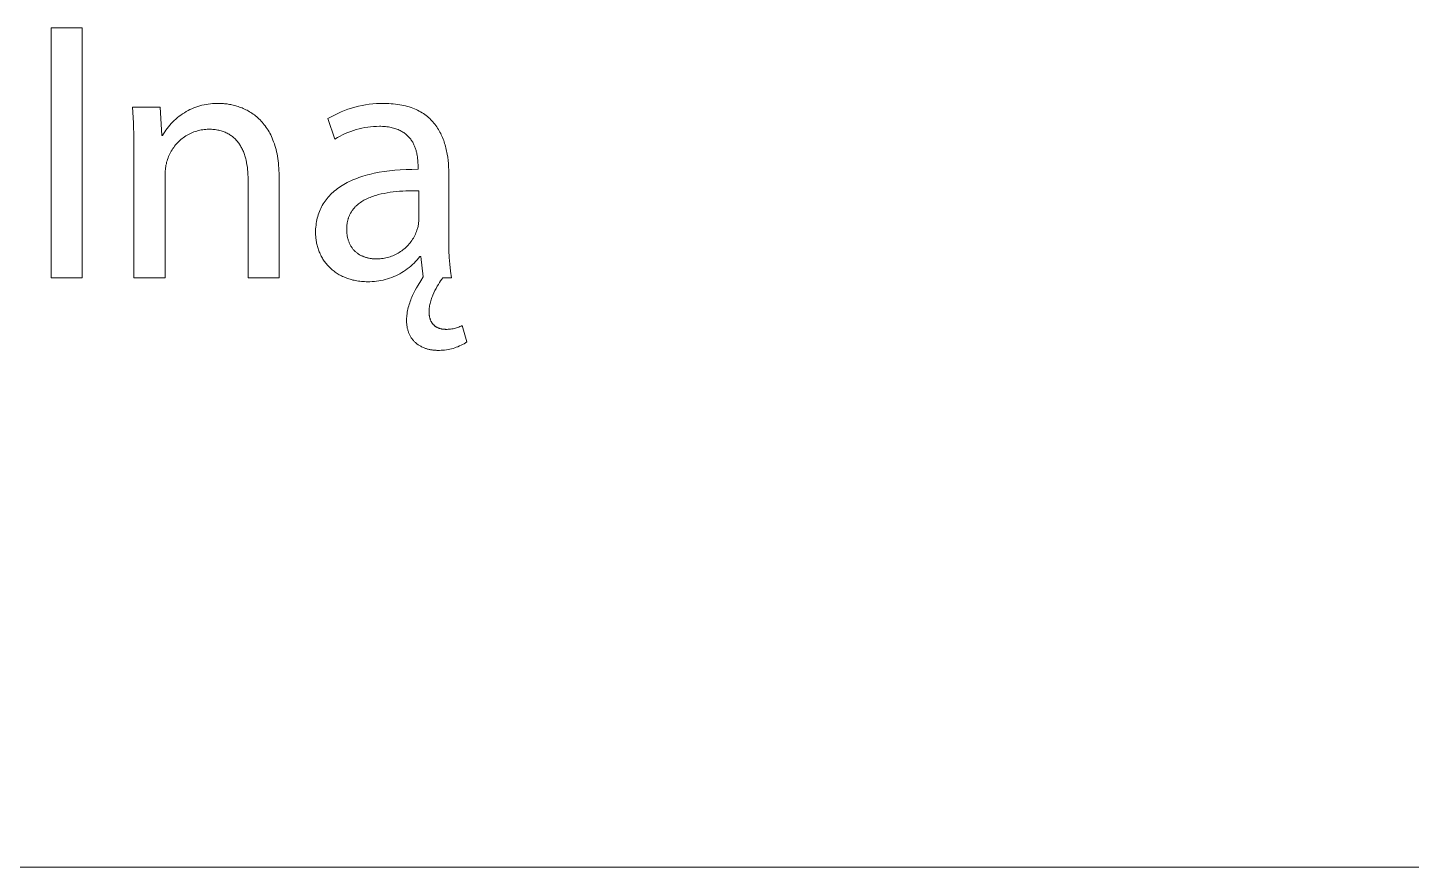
# Model space of a CAD drawing. Header units: millimetres. Extents: x -1480 to 5249, y -840 to 3860.
# Drawn here: x 4688.9 to 4953.6, y -840.3 to -679.8 of the extents above; entities that cross this region are included whole.
import ezdxf

# ---------------------------------------------------------------- set-up
doc = ezdxf.new("R2010")
doc.units = ezdxf.units.MM
doc.header["$MEASUREMENT"] = 0
doc.layers.add('Domyślny', color=7, linetype='Continuous', true_color=0x000000)

msp = doc.modelspace()

# ---------------------------------------------------------------- linework, layer by layer
at = {"layer": 'Domyślny', "color": 18, "lineweight": 15, "true_color": 0x000000}
for p, q in [((4693.43, -679.78), (4699.35, -679.78)), ((4693.43, -727.61), (4693.43, -679.78)), ((4699.35, -679.78), (4699.35, -727.61)), ((4709.17, -697.95), (4709, -695)), ((4709, -695), (4714.27, -695)), ((4714.27, -695), (4714.6, -700.4)), ((4718.58, -696.26), (4718.92, -696.04)), ((4718.92, -696.04), (4719.27, -695.83)), ((4719.27, -695.83), (4719.63, -695.64)), ((4719.63, -695.64), (4719.99, -695.45)), ((4719.99, -695.45), (4720.36, -695.28)), ((4720.36, -695.28), (4720.74, -695.12)), ((4720.74, -695.12), (4721.12, -694.98)), ((4721.12, -694.98), (4721.5, -694.85)), ((4721.5, -694.85), (4721.89, -694.73)), ((4721.89, -694.73), (4722.29, -694.62)), ((4722.29, -694.62), (4722.68, -694.53)), ((4722.68, -694.53), (4723.08, -694.45)), ((4723.08, -694.45), (4723.48, -694.38)), ((4723.48, -694.38), (4723.89, -694.33)), ((4723.89, -694.33), (4724.29, -694.29)), ((4724.29, -694.29), (4724.7, -694.27)), ((4724.7, -694.27), (4725.11, -694.26)), ((4725.11, -694.26), (4725.52, -694.26)), ((4725.52, -694.26), (4725.73, -694.27)), ((4725.73, -694.27), (4725.95, -694.27)), ((4725.95, -694.27), (4726.17, -694.28)), ((4726.17, -694.28), (4726.39, -694.3)), ((4726.39, -694.3), (4726.62, -694.32)), ((4726.62, -694.32), (4726.85, -694.34)), ((4726.85, -694.34), (4727.08, -694.37)), ((4727.08, -694.37), (4727.31, -694.4)), ((4727.31, -694.4), (4727.54, -694.44)), ((4727.54, -694.44), (4727.78, -694.48)), ((4727.78, -694.48), (4728.02, -694.53)), ((4728.02, -694.53), (4728.26, -694.59)), ((4728.26, -694.59), (4728.5, -694.65)), ((4728.5, -694.65), (4728.74, -694.71)), ((4728.74, -694.71), (4728.98, -694.78)), ((4728.98, -694.78), (4729.22, -694.86)), ((4729.22, -694.86), (4729.47, -694.95)), ((4729.47, -694.95), (4729.71, -695.03)), ((4729.71, -695.03), (4729.95, -695.13)), ((4729.95, -695.13), (4730.19, -695.23)), ((4730.19, -695.23), (4730.43, -695.34)), ((4730.43, -695.34), (4730.67, -695.46)), ((4730.67, -695.46), (4730.91, -695.58)), ((4730.91, -695.58), (4731.15, -695.71)), ((4731.15, -695.71), (4731.38, -695.85)), ((4731.38, -695.85), (4731.62, -695.99)), ((4731.62, -695.99), (4731.85, -696.14)), ((4748.25, -696.17), (4748.89, -695.89)), ((4748.89, -695.89), (4749.54, -695.62)), ((4749.54, -695.62), (4750.2, -695.38)), ((4750.2, -695.38), (4750.87, -695.17)), ((4750.87, -695.17), (4751.54, -694.97)), ((4751.54, -694.97), (4752.22, -694.8)), ((4752.22, -694.8), (4752.91, -694.65)), ((4752.91, -694.65), (4753.6, -694.53)), ((4753.6, -694.53), (4754.3, -694.43)), ((4754.3, -694.43), (4754.99, -694.35)), ((4754.99, -694.35), (4755.69, -694.3)), ((4755.69, -694.3), (4756.4, -694.27)), ((4756.4, -694.27), (4757.1, -694.27)), ((4757.1, -694.27), (4757.56, -694.28)), ((4757.56, -694.28), (4758.01, -694.29)), ((4758.01, -694.29), (4758.45, -694.31)), ((4758.45, -694.31), (4758.88, -694.35)), ((4758.88, -694.35), (4759.3, -694.39)), ((4759.3, -694.39), (4759.71, -694.44)), ((4759.71, -694.44), (4760.11, -694.51)), ((4760.11, -694.51), (4760.49, -694.58)), ((4760.49, -694.58), (4760.87, -694.65)), ((4760.87, -694.65), (4761.24, -694.74)), ((4761.24, -694.74), (4761.6, -694.84)), ((4761.6, -694.84), (4761.94, -694.94)), ((4761.94, -694.94), (4762.28, -695.05)), ((4762.28, -695.05), (4762.61, -695.17)), ((4762.61, -695.17), (4762.93, -695.3)), ((4762.93, -695.3), (4763.24, -695.44)), ((4763.24, -695.44), (4763.54, -695.58)), ((4763.54, -695.58), (4763.83, -695.73)), ((4763.83, -695.73), (4764.12, -695.89)), ((4764.12, -695.89), (4764.39, -696.05)), ((4764.39, -696.05), (4764.66, -696.22)), ((4709.26, -700.9), (4709.17, -697.95)), ((4715.63, -699.04), (4715.88, -698.72)), ((4715.88, -698.72), (4716.14, -698.4)), ((4716.14, -698.4), (4716.41, -698.1)), ((4716.41, -698.1), (4716.69, -697.81)), ((4716.69, -697.81), (4716.98, -697.52)), ((4716.98, -697.52), (4717.29, -697.25)), ((4717.29, -697.25), (4717.6, -696.98)), ((4717.6, -696.98), (4717.91, -696.73)), ((4717.91, -696.73), (4718.24, -696.49)), ((4718.24, -696.49), (4718.58, -696.26)), ((4731.85, -696.14), (4732.08, -696.3)), ((4732.08, -696.3), (4732.31, -696.47)), ((4732.31, -696.47), (4732.53, -696.64)), ((4732.53, -696.64), (4732.75, -696.82)), ((4732.75, -696.82), (4732.97, -697.01)), ((4732.97, -697.01), (4733.19, -697.21)), ((4733.19, -697.21), (4733.4, -697.42)), ((4733.4, -697.42), (4733.61, -697.63)), ((4733.61, -697.63), (4733.81, -697.86)), ((4733.81, -697.86), (4734.01, -698.09)), ((4734.01, -698.09), (4734.2, -698.33)), ((4734.2, -698.33), (4734.4, -698.58)), ((4734.4, -698.58), (4734.58, -698.84)), ((4746.39, -697.16), (4747, -696.81)), ((4747.73, -701.08), (4746.39, -697.16)), ((4747, -696.81), (4747.62, -696.48)), ((4747.62, -696.48), (4748.25, -696.17)), ((4754.55, -698.74), (4754, -698.81)), ((4755.11, -698.68), (4754.55, -698.74)), ((4755.67, -698.65), (4755.11, -698.68)), ((4756.22, -698.64), (4755.67, -698.65)), ((4756.53, -698.64), (4756.22, -698.64)), ((4756.83, -698.65), (4756.53, -698.64)), ((4757.12, -698.67), (4756.83, -698.65)), ((4757.4, -698.69), (4757.12, -698.67)), ((4757.68, -698.73), (4757.4, -698.69)), ((4757.94, -698.76), (4757.68, -698.73)), ((4758.2, -698.8), (4757.94, -698.76)), ((4764.66, -696.22), (4764.91, -696.4)), ((4764.91, -696.4), (4765.16, -696.58)), ((4765.16, -696.58), (4765.4, -696.77)), ((4765.4, -696.77), (4765.63, -696.97)), ((4765.63, -696.97), (4765.86, -697.17)), ((4765.86, -697.17), (4766.07, -697.38)), ((4766.07, -697.38), (4766.28, -697.59)), ((4766.28, -697.59), (4766.48, -697.81)), ((4766.48, -697.81), (4766.67, -698.03)), ((4766.67, -698.03), (4766.86, -698.26)), ((4766.86, -698.26), (4767.03, -698.49)), ((4767.03, -698.49), (4767.2, -698.73)), ((4767.2, -698.73), (4767.36, -698.98)), ((4709.27, -703.85), (4709.26, -700.9)), ((4714.6, -700.4), (4714.74, -700.4)), ((4714.74, -700.4), (4714.94, -700.05)), ((4714.94, -700.05), (4715.16, -699.71)), ((4715.16, -699.71), (4715.39, -699.37)), ((4715.39, -699.37), (4715.63, -699.04)), ((4718.05, -701.36), (4717.83, -701.56)), ((4718.26, -701.17), (4718.05, -701.36)), ((4718.49, -700.99), (4718.26, -701.17)), ((4718.72, -700.82), (4718.49, -700.99)), ((4718.96, -700.65), (4718.72, -700.82)), ((4719.2, -700.49), (4718.96, -700.65)), ((4719.45, -700.34), (4719.2, -700.49)), ((4719.7, -700.2), (4719.45, -700.34)), ((4719.96, -700.07), (4719.7, -700.2)), ((4720.22, -699.94), (4719.96, -700.07)), ((4720.48, -699.83), (4720.22, -699.94)), ((4720.75, -699.72), (4720.48, -699.83)), ((4721.03, -699.62), (4720.75, -699.72)), ((4721.3, -699.54), (4721.03, -699.62)), ((4721.58, -699.46), (4721.3, -699.54)), ((4721.86, -699.39), (4721.58, -699.46)), ((4722.15, -699.33), (4721.86, -699.39)), ((4722.43, -699.29), (4722.15, -699.33)), ((4722.72, -699.25), (4722.43, -699.29)), ((4723.01, -699.22), (4722.72, -699.25)), ((4723.3, -699.2), (4723.01, -699.22)), ((4723.59, -699.19), (4723.3, -699.2)), ((4723.85, -699.2), (4723.59, -699.19)), ((4724.1, -699.21), (4723.85, -699.2)), ((4724.35, -699.22), (4724.1, -699.21)), ((4724.59, -699.24), (4724.35, -699.22)), ((4724.83, -699.27), (4724.59, -699.24)), ((4725.06, -699.31), (4724.83, -699.27)), ((4725.29, -699.35), (4725.06, -699.31)), ((4725.51, -699.39), (4725.29, -699.35)), ((4725.72, -699.44), (4725.51, -699.39)), ((4725.94, -699.5), (4725.72, -699.44)), ((4726.14, -699.56), (4725.94, -699.5)), ((4726.35, -699.63), (4726.14, -699.56)), ((4726.54, -699.7), (4726.35, -699.63)), ((4726.74, -699.78), (4726.54, -699.7)), ((4726.93, -699.87), (4726.74, -699.78)), ((4727.11, -699.96), (4726.93, -699.87)), ((4727.29, -700.05), (4727.11, -699.96)), ((4727.46, -700.15), (4727.29, -700.05)), ((4727.63, -700.26), (4727.46, -700.15)), ((4727.8, -700.37), (4727.63, -700.26)), ((4727.96, -700.48), (4727.8, -700.37)), ((4728.11, -700.6), (4727.96, -700.48)), ((4728.27, -700.72), (4728.11, -700.6)), ((4728.41, -700.85), (4728.27, -700.72)), ((4728.56, -700.99), (4728.41, -700.85)), ((4728.69, -701.12), (4728.56, -700.99)), ((4728.83, -701.27), (4728.69, -701.12)), ((4728.96, -701.41), (4728.83, -701.27)), ((4729.08, -701.56), (4728.96, -701.41)), ((4734.58, -698.84), (4734.76, -699.11)), ((4734.76, -699.11), (4734.94, -699.39)), ((4734.94, -699.39), (4735.11, -699.67)), ((4735.11, -699.67), (4735.27, -699.97)), ((4735.27, -699.97), (4735.43, -700.28)), ((4735.43, -700.28), (4735.58, -700.6)), ((4735.58, -700.6), (4735.73, -700.92)), ((4735.73, -700.92), (4735.87, -701.26)), ((4735.87, -701.26), (4736, -701.61)), ((4748.21, -700.8), (4747.73, -701.08)), ((4748.7, -700.53), (4748.21, -700.8)), ((4749.2, -700.27), (4748.7, -700.53)), ((4749.71, -700.04), (4749.2, -700.27)), ((4750.22, -699.82), (4749.71, -700.04)), ((4750.75, -699.62), (4750.22, -699.82)), ((4751.28, -699.44), (4750.75, -699.62)), ((4751.81, -699.27), (4751.28, -699.44)), ((4752.35, -699.13), (4751.81, -699.27)), ((4752.89, -699), (4752.35, -699.13)), ((4753.44, -698.89), (4752.89, -699)), ((4754, -698.81), (4753.44, -698.89)), ((4758.45, -698.85), (4758.2, -698.8)), ((4758.7, -698.91), (4758.45, -698.85)), ((4758.93, -698.97), (4758.7, -698.91)), ((4759.16, -699.03), (4758.93, -698.97)), ((4759.38, -699.11), (4759.16, -699.03)), ((4759.59, -699.18), (4759.38, -699.11)), ((4759.8, -699.26), (4759.59, -699.18)), ((4760, -699.35), (4759.8, -699.26)), ((4760.19, -699.44), (4760, -699.35)), ((4760.37, -699.54), (4760.19, -699.44)), ((4760.55, -699.64), (4760.37, -699.54)), ((4760.72, -699.74), (4760.55, -699.64)), ((4760.89, -699.85), (4760.72, -699.74)), ((4761.05, -699.96), (4760.89, -699.85)), ((4761.2, -700.08), (4761.05, -699.96)), ((4761.35, -700.2), (4761.2, -700.08)), ((4761.49, -700.32), (4761.35, -700.2)), ((4761.62, -700.45), (4761.49, -700.32)), ((4761.75, -700.58), (4761.62, -700.45)), ((4761.88, -700.71), (4761.75, -700.58)), ((4762, -700.84), (4761.88, -700.71)), ((4762.11, -700.98), (4762, -700.84)), ((4762.22, -701.12), (4762.11, -700.98)), ((4762.32, -701.26), (4762.22, -701.12)), ((4762.42, -701.41), (4762.32, -701.26)), ((4762.51, -701.55), (4762.42, -701.41)), ((4767.36, -698.98), (4767.52, -699.22)), ((4767.52, -699.22), (4767.67, -699.48)), ((4767.67, -699.48), (4767.81, -699.73)), ((4767.81, -699.73), (4767.95, -699.99)), ((4767.95, -699.99), (4768.07, -700.26)), ((4768.07, -700.26), (4768.2, -700.52)), ((4768.2, -700.52), (4768.31, -700.8)), ((4768.31, -700.8), (4768.42, -701.07)), ((4768.42, -701.07), (4768.53, -701.35)), ((4768.53, -701.35), (4768.62, -701.63)), ((4709.27, -727.63), (4709.27, -703.85)), ((4716.14, -703.89), (4716.01, -704.16)), ((4716.27, -703.64), (4716.14, -703.89)), ((4716.41, -703.38), (4716.27, -703.64)), ((4716.56, -703.14), (4716.41, -703.38)), ((4716.72, -702.89), (4716.56, -703.14)), ((4716.89, -702.66), (4716.72, -702.89)), ((4717.06, -702.42), (4716.89, -702.66)), ((4717.24, -702.2), (4717.06, -702.42)), ((4717.43, -701.98), (4717.24, -702.2)), ((4717.63, -701.77), (4717.43, -701.98)), ((4717.83, -701.56), (4717.63, -701.77)), ((4729.21, -701.72), (4729.08, -701.56)), ((4729.32, -701.87), (4729.21, -701.72)), ((4729.44, -702.04), (4729.32, -701.87)), ((4729.55, -702.2), (4729.44, -702.04)), ((4729.65, -702.37), (4729.55, -702.2)), ((4729.75, -702.55), (4729.65, -702.37)), ((4729.85, -702.72), (4729.75, -702.55)), ((4729.94, -702.9), (4729.85, -702.72)), ((4730.03, -703.09), (4729.94, -702.9)), ((4730.12, -703.27), (4730.03, -703.09)), ((4730.2, -703.47), (4730.12, -703.27)), ((4730.28, -703.66), (4730.2, -703.47)), ((4730.35, -703.86), (4730.28, -703.66)), ((4730.42, -704.06), (4730.35, -703.86)), ((4730.49, -704.26), (4730.42, -704.06)), ((4736, -701.61), (4736.13, -701.96)), ((4736.13, -701.96), (4736.25, -702.33)), ((4736.25, -702.33), (4736.36, -702.71)), ((4736.36, -702.71), (4736.46, -703.1)), ((4736.46, -703.1), (4736.56, -703.5)), ((4736.56, -703.5), (4736.64, -703.91)), ((4736.64, -703.91), (4736.72, -704.33)), ((4762.6, -701.7), (4762.51, -701.55)), ((4762.68, -701.85), (4762.6, -701.7)), ((4762.76, -702), (4762.68, -701.85)), ((4762.83, -702.16), (4762.76, -702)), ((4762.91, -702.31), (4762.83, -702.16)), ((4762.97, -702.46), (4762.91, -702.31)), ((4763.03, -702.62), (4762.97, -702.46)), ((4763.09, -702.78), (4763.03, -702.62)), ((4763.15, -702.93), (4763.09, -702.78)), ((4763.2, -703.09), (4763.15, -702.93)), ((4763.24, -703.25), (4763.2, -703.09)), ((4763.29, -703.41), (4763.24, -703.25)), ((4763.33, -703.56), (4763.29, -703.41)), ((4763.36, -703.72), (4763.33, -703.56)), ((4763.4, -703.88), (4763.36, -703.72)), ((4763.46, -704.19), (4763.4, -703.88)), ((4768.62, -701.63), (4768.71, -701.91)), ((4768.71, -701.91), (4768.8, -702.2)), ((4768.8, -702.2), (4768.88, -702.49)), ((4768.88, -702.49), (4768.95, -702.78)), ((4768.95, -702.78), (4769.02, -703.07)), ((4769.02, -703.07), (4769.09, -703.37)), ((4769.09, -703.37), (4769.15, -703.66)), ((4769.15, -703.66), (4769.2, -703.96)), ((4769.2, -703.96), (4769.29, -704.56)), ((4715.31, -706.62), (4715.28, -706.9)), ((4715.35, -706.34), (4715.31, -706.62)), ((4715.4, -706.06), (4715.35, -706.34)), ((4715.47, -705.79), (4715.4, -706.06)), ((4715.53, -705.51), (4715.47, -705.79)), ((4715.61, -705.24), (4715.53, -705.51)), ((4715.7, -704.97), (4715.61, -705.24)), ((4715.79, -704.69), (4715.7, -704.97)), ((4715.9, -704.42), (4715.79, -704.69)), ((4716.01, -704.16), (4715.9, -704.42)), ((4730.55, -704.47), (4730.49, -704.26)), ((4730.61, -704.67), (4730.55, -704.47)), ((4730.67, -704.89), (4730.61, -704.67)), ((4730.72, -705.1), (4730.67, -704.89)), ((4730.82, -705.54), (4730.72, -705.1)), ((4730.9, -705.98), (4730.82, -705.54)), ((4730.97, -706.44), (4730.9, -705.98)), ((4731.02, -706.9), (4730.97, -706.44)), ((4736.72, -704.33), (4736.79, -704.77)), ((4736.79, -704.77), (4736.86, -705.21)), ((4736.86, -705.21), (4736.91, -705.67)), ((4736.91, -705.67), (4736.95, -706.14)), ((4736.95, -706.14), (4736.99, -706.62)), ((4736.99, -706.62), (4737.01, -707.11)), ((4763.51, -704.5), (4763.46, -704.19)), ((4763.54, -704.8), (4763.51, -704.5)), ((4763.57, -705.09), (4763.54, -704.8)), ((4763.59, -705.38), (4763.57, -705.09)), ((4763.61, -705.66), (4763.59, -705.38)), ((4763.62, -705.93), (4763.61, -705.66)), ((4763.62, -706.19), (4763.62, -705.93)), ((4763.62, -706.86), (4763.62, -706.19)), ((4769.29, -704.56), (4769.37, -705.17)), ((4769.37, -705.17), (4769.42, -705.78)), ((4769.42, -705.78), (4769.46, -706.4)), ((4769.46, -706.4), (4769.48, -707.01)), ((4715.24, -707.46), (4715.23, -707.74)), ((4715.23, -707.74), (4715.23, -708.02)), ((4715.23, -708.02), (4715.23, -727.63)), ((4715.25, -707.18), (4715.24, -707.46)), ((4715.28, -706.9), (4715.25, -707.18)), ((4731.06, -707.37), (4731.02, -706.9)), ((4731.09, -707.85), (4731.06, -707.37)), ((4731.11, -708.34), (4731.09, -707.85)), ((4731.12, -708.83), (4731.11, -708.34)), ((4731.12, -727.63), (4731.12, -708.83)), ((4737.01, -707.11), (4737.03, -707.62)), ((4737.03, -707.62), (4737.03, -708.13)), ((4737.03, -708.13), (4737.03, -727.63)), ((4750.08, -709.4), (4750.42, -709.22)), ((4750.42, -709.22), (4750.78, -709.06)), ((4750.78, -709.06), (4751.14, -708.9)), ((4751.14, -708.9), (4751.51, -708.74)), ((4751.51, -708.74), (4751.89, -708.59)), ((4751.89, -708.59), (4752.28, -708.45)), ((4752.28, -708.45), (4752.68, -708.32)), ((4752.68, -708.32), (4753.09, -708.18)), ((4753.09, -708.18), (4753.5, -708.06)), ((4753.5, -708.06), (4753.93, -707.94)), ((4753.93, -707.94), (4754.36, -707.83)), ((4754.36, -707.83), (4755.25, -707.62)), ((4755.25, -707.62), (4756.18, -707.44)), ((4756.18, -707.44), (4757.14, -707.28)), ((4757.14, -707.28), (4758.14, -707.15)), ((4758.14, -707.15), (4759.17, -707.04)), ((4759.17, -707.04), (4760.23, -706.96)), ((4760.23, -706.96), (4761.33, -706.9)), ((4761.33, -706.9), (4762.46, -706.87)), ((4762.46, -706.87), (4763.62, -706.86)), ((4769.48, -707.01), (4769.49, -707.62)), ((4769.49, -707.62), (4769.49, -719.81)), ((4746.45, -712.16), (4746.67, -711.92)), ((4746.67, -711.92), (4746.9, -711.67)), ((4746.9, -711.67), (4747.14, -711.44)), ((4747.14, -711.44), (4747.4, -711.21)), ((4747.4, -711.21), (4747.66, -710.98)), ((4747.66, -710.98), (4747.93, -710.77)), ((4747.93, -710.77), (4748.21, -710.55)), ((4748.21, -710.55), (4748.5, -710.35)), ((4748.5, -710.35), (4748.79, -710.14)), ((4748.79, -710.14), (4749.1, -709.95)), ((4749.1, -709.95), (4749.42, -709.76)), ((4749.42, -709.76), (4749.75, -709.57)), ((4749.75, -709.57), (4750.08, -709.4)), ((4755.21, -711.95), (4754.95, -712.04)), ((4755.47, -711.87), (4755.21, -711.95)), ((4755.74, -711.79), (4755.47, -711.87)), ((4756.01, -711.71), (4755.74, -711.79)), ((4756.56, -711.58), (4756.01, -711.71)), ((4757.12, -711.46), (4756.56, -711.58)), ((4757.7, -711.35), (4757.12, -711.46)), ((4758.28, -711.26), (4757.7, -711.35)), ((4758.88, -711.18), (4758.28, -711.26)), ((4759.48, -711.12), (4758.88, -711.18)), ((4760.08, -711.07), (4759.48, -711.12)), ((4760.7, -711.03), (4760.08, -711.07)), ((4761.31, -711), (4760.7, -711.03)), ((4762.53, -710.98), (4761.31, -711)), ((4763.75, -710.99), (4762.53, -710.98)), ((4763.75, -716.63), (4763.75, -710.99)), ((4744.75, -714.94), (4744.87, -714.64)), ((4744.87, -714.64), (4745.01, -714.34)), ((4745.01, -714.34), (4745.15, -714.05)), ((4745.15, -714.05), (4745.31, -713.76)), ((4745.31, -713.76), (4745.47, -713.48)), ((4745.47, -713.48), (4745.65, -713.21)), ((4745.65, -713.21), (4745.83, -712.94)), ((4745.83, -712.94), (4746.03, -712.67)), ((4746.03, -712.67), (4746.23, -712.42)), ((4746.23, -712.42), (4746.45, -712.16)), ((4751.15, -714.58), (4751.08, -714.67)), ((4751.22, -714.48), (4751.15, -714.58)), ((4751.29, -714.39), (4751.22, -714.48)), ((4751.37, -714.3), (4751.29, -714.39)), ((4751.45, -714.21), (4751.37, -714.3)), ((4751.53, -714.12), (4751.45, -714.21)), ((4751.61, -714.04), (4751.53, -714.12)), ((4751.7, -713.95), (4751.61, -714.04)), ((4751.78, -713.87), (4751.7, -713.95)), ((4751.87, -713.79), (4751.78, -713.87)), ((4751.96, -713.71), (4751.87, -713.79)), ((4752.05, -713.63), (4751.96, -713.71)), ((4752.14, -713.55), (4752.05, -713.63)), ((4752.24, -713.47), (4752.14, -713.55)), ((4752.43, -713.32), (4752.24, -713.47)), ((4752.63, -713.18), (4752.43, -713.32)), ((4752.84, -713.04), (4752.63, -713.18)), ((4753.05, -712.91), (4752.84, -713.04)), ((4753.27, -712.79), (4753.05, -712.91)), ((4753.49, -712.66), (4753.27, -712.79)), ((4753.72, -712.55), (4753.49, -712.66)), ((4753.96, -712.44), (4753.72, -712.55)), ((4754.2, -712.33), (4753.96, -712.44)), ((4754.44, -712.23), (4754.2, -712.33)), ((4754.69, -712.13), (4754.44, -712.23)), ((4754.95, -712.04), (4754.69, -712.13)), ((4744.1, -717.55), (4744.14, -717.21)), ((4744.14, -717.21), (4744.2, -716.87)), ((4744.2, -716.87), (4744.26, -716.53)), ((4744.26, -716.53), (4744.34, -716.2)), ((4744.34, -716.2), (4744.43, -715.88)), ((4744.43, -715.88), (4744.52, -715.56)), ((4744.52, -715.56), (4744.63, -715.25)), ((4744.63, -715.25), (4744.75, -714.94)), ((4750.06, -717.19), (4750.04, -717.32)), ((4750.08, -717.05), (4750.06, -717.19)), ((4750.1, -716.92), (4750.08, -717.05)), ((4750.13, -716.79), (4750.1, -716.92)), ((4750.16, -716.67), (4750.13, -716.79)), ((4750.19, -716.54), (4750.16, -716.67)), ((4750.23, -716.42), (4750.19, -716.54)), ((4750.26, -716.3), (4750.23, -716.42)), ((4750.3, -716.18), (4750.26, -716.3)), ((4750.34, -716.06), (4750.3, -716.18)), ((4750.39, -715.94), (4750.34, -716.06)), ((4750.43, -715.83), (4750.39, -715.94)), ((4750.48, -715.71), (4750.43, -715.83)), ((4750.53, -715.6), (4750.48, -715.71)), ((4750.58, -715.49), (4750.53, -715.6)), ((4750.64, -715.38), (4750.58, -715.49)), ((4750.69, -715.28), (4750.64, -715.38)), ((4750.75, -715.17), (4750.69, -715.28)), ((4750.81, -715.07), (4750.75, -715.17)), ((4750.87, -714.97), (4750.81, -715.07)), ((4750.94, -714.87), (4750.87, -714.97)), ((4751.01, -714.77), (4750.94, -714.87)), ((4751.08, -714.67), (4751.01, -714.77)), ((4763.69, -717.4), (4763.71, -717.21)), ((4763.71, -717.21), (4763.73, -717.01)), ((4763.73, -717.01), (4763.75, -716.82)), ((4763.75, -716.82), (4763.75, -716.63)), ((4744.01, -718.98), (4744.02, -718.62)), ((4744.02, -719.21), (4744.01, -718.98)), ((4744.02, -718.62), (4744.03, -718.26)), ((4744.02, -719.43), (4744.02, -719.21)), ((4744.04, -719.65), (4744.02, -719.43)), ((4744.03, -718.26), (4744.06, -717.9)), ((4744.05, -719.87), (4744.04, -719.65)), ((4744.08, -720.09), (4744.05, -719.87)), ((4744.06, -717.9), (4744.1, -717.55)), ((4749.98, -718.02), (4749.97, -718.16)), ((4749.97, -718.16), (4749.97, -718.31)), ((4749.97, -718.31), (4749.98, -718.49)), ((4749.99, -717.88), (4749.98, -718.02)), ((4749.98, -718.49), (4749.98, -718.66)), ((4749.98, -718.66), (4749.99, -718.84)), ((4750.01, -717.59), (4749.99, -717.73)), ((4749.99, -717.73), (4749.99, -717.88)), ((4749.99, -718.84), (4750, -719.01)), ((4750, -719.01), (4750.02, -719.17)), ((4750.02, -717.46), (4750.01, -717.59)), ((4750.04, -717.32), (4750.02, -717.46)), ((4750.02, -719.17), (4750.04, -719.34)), ((4750.04, -719.34), (4750.06, -719.5)), ((4750.06, -719.5), (4750.09, -719.66)), ((4750.09, -719.66), (4750.12, -719.81)), ((4750.12, -719.81), (4750.15, -719.96)), ((4762.72, -720.02), (4762.86, -719.78)), ((4762.86, -719.78), (4762.99, -719.53)), ((4762.99, -719.53), (4763.11, -719.28)), ((4763.11, -719.28), (4763.22, -719.03)), ((4763.22, -719.03), (4763.32, -718.77)), ((4763.32, -718.77), (4763.42, -718.51)), ((4763.42, -718.51), (4763.48, -718.33)), ((4763.48, -718.33), (4763.53, -718.15)), ((4763.53, -718.15), (4763.58, -717.96)), ((4763.58, -717.96), (4763.62, -717.77)), ((4763.62, -717.77), (4763.66, -717.59)), ((4763.66, -717.59), (4763.69, -717.4)), ((4769.49, -719.81), (4769.48, -721.12)), ((4744.1, -720.31), (4744.08, -720.09)), ((4744.13, -720.53), (4744.1, -720.31)), ((4744.17, -720.74), (4744.13, -720.53)), ((4744.21, -720.96), (4744.17, -720.74)), ((4744.26, -721.18), (4744.21, -720.96)), ((4744.31, -721.39), (4744.26, -721.18)), ((4744.37, -721.6), (4744.31, -721.39)), ((4744.43, -721.82), (4744.37, -721.6)), ((4744.5, -722.03), (4744.43, -721.82)), ((4744.57, -722.23), (4744.5, -722.03)), ((4744.65, -722.44), (4744.57, -722.23)), ((4744.73, -722.65), (4744.65, -722.44)), ((4750.15, -719.96), (4750.19, -720.11)), ((4750.19, -720.11), (4750.23, -720.26)), ((4750.23, -720.26), (4750.27, -720.4)), ((4750.27, -720.4), (4750.32, -720.54)), ((4750.32, -720.54), (4750.36, -720.68)), ((4750.36, -720.68), (4750.42, -720.81)), ((4750.42, -720.81), (4750.47, -720.95)), ((4750.47, -720.95), (4750.53, -721.07)), ((4750.53, -721.07), (4750.59, -721.2)), ((4750.59, -721.2), (4750.65, -721.32)), ((4750.65, -721.32), (4750.72, -721.44)), ((4750.72, -721.44), (4750.79, -721.56)), ((4750.79, -721.56), (4750.86, -721.68)), ((4750.86, -721.68), (4750.94, -721.79)), ((4750.94, -721.79), (4751.01, -721.9)), ((4751.01, -721.9), (4751.09, -722)), ((4751.09, -722), (4751.17, -722.11)), ((4751.17, -722.11), (4751.26, -722.21)), ((4751.26, -722.21), (4751.35, -722.31)), ((4751.35, -722.31), (4751.43, -722.4)), ((4751.43, -722.4), (4751.53, -722.49)), ((4751.53, -722.49), (4751.62, -722.58)), ((4751.62, -722.58), (4751.72, -722.67)), ((4760.26, -722.61), (4760.49, -722.45)), ((4760.49, -722.45), (4760.71, -722.29)), ((4760.71, -722.29), (4760.93, -722.11)), ((4760.93, -722.11), (4761.14, -721.93)), ((4761.14, -721.93), (4761.34, -721.74)), ((4761.34, -721.74), (4761.54, -721.55)), ((4761.54, -721.55), (4761.73, -721.35)), ((4761.73, -721.35), (4761.91, -721.14)), ((4761.91, -721.14), (4762.09, -720.93)), ((4762.09, -720.93), (4762.26, -720.71)), ((4762.26, -720.71), (4762.42, -720.48)), ((4762.42, -720.48), (4762.57, -720.25)), ((4762.57, -720.25), (4762.72, -720.02)), ((4769.48, -721.12), (4769.51, -722.42)), ((4769.51, -722.42), (4769.58, -723.72)), ((4744.81, -722.85), (4744.73, -722.65)), ((4744.9, -723.05), (4744.81, -722.85)), ((4745, -723.25), (4744.9, -723.05)), ((4745.1, -723.45), (4745, -723.25)), ((4745.21, -723.64), (4745.1, -723.45)), ((4745.32, -723.83), (4745.21, -723.64)), ((4745.43, -724.02), (4745.32, -723.83)), ((4745.55, -724.21), (4745.43, -724.02)), ((4745.68, -724.4), (4745.55, -724.21)), ((4745.81, -724.58), (4745.68, -724.4)), ((4745.94, -724.76), (4745.81, -724.58)), ((4746.08, -724.93), (4745.94, -724.76)), ((4746.23, -725.1), (4746.08, -724.93)), ((4746.37, -725.27), (4746.23, -725.1)), ((4751.72, -722.67), (4751.81, -722.75)), ((4751.81, -722.75), (4751.92, -722.83)), ((4751.92, -722.83), (4752.02, -722.91)), ((4752.02, -722.91), (4752.12, -722.99)), ((4752.12, -722.99), (4752.23, -723.06)), ((4752.23, -723.06), (4752.34, -723.13)), ((4752.34, -723.13), (4752.45, -723.2)), ((4752.45, -723.2), (4752.56, -723.26)), ((4752.56, -723.26), (4752.67, -723.32)), ((4752.67, -723.32), (4752.79, -723.38)), ((4752.79, -723.38), (4752.91, -723.44)), ((4752.91, -723.44), (4753.03, -723.49)), ((4753.03, -723.49), (4753.15, -723.54)), ((4753.15, -723.54), (4753.27, -723.59)), ((4753.27, -723.59), (4753.4, -723.63)), ((4753.4, -723.63), (4753.52, -723.68)), ((4753.52, -723.68), (4753.65, -723.71)), ((4753.65, -723.71), (4753.78, -723.75)), ((4753.78, -723.75), (4753.91, -723.79)), ((4753.91, -723.79), (4754.04, -723.82)), ((4754.04, -723.82), (4754.17, -723.85)), ((4754.17, -723.85), (4754.3, -723.87)), ((4754.3, -723.87), (4754.44, -723.89)), ((4754.44, -723.89), (4754.57, -723.91)), ((4754.57, -723.91), (4754.71, -723.93)), ((4754.71, -723.93), (4754.85, -723.95)), ((4754.85, -723.95), (4754.99, -723.96)), ((4754.99, -723.96), (4755.13, -723.97)), ((4755.13, -723.97), (4755.27, -723.97)), ((4755.27, -723.97), (4755.41, -723.98)), ((4755.41, -723.98), (4755.55, -723.98)), ((4755.55, -723.98), (4755.83, -723.98)), ((4755.83, -723.98), (4756.11, -723.97)), ((4756.11, -723.97), (4756.38, -723.96)), ((4756.38, -723.96), (4756.66, -723.93)), ((4756.66, -723.93), (4756.93, -723.9)), ((4756.93, -723.9), (4757.21, -723.85)), ((4757.21, -723.85), (4757.48, -723.8)), ((4757.48, -723.8), (4757.75, -723.73)), ((4757.75, -723.73), (4758.01, -723.66)), ((4758.01, -723.66), (4758.28, -723.58)), ((4758.28, -723.58), (4758.54, -723.49)), ((4758.54, -723.49), (4758.8, -723.39)), ((4758.8, -723.39), (4759.05, -723.28)), ((4759.05, -723.28), (4759.3, -723.16)), ((4759.3, -723.16), (4759.55, -723.04)), ((4759.55, -723.04), (4759.79, -722.9)), ((4759.79, -722.9), (4760.03, -722.76)), ((4760.03, -722.76), (4760.26, -722.61)), ((4762.55, -725.09), (4762.23, -725.37)), ((4762.85, -724.79), (4762.55, -725.09)), ((4763.15, -724.49), (4762.85, -724.79)), ((4763.44, -724.17), (4763.15, -724.49)), ((4763.71, -723.85), (4763.44, -724.17)), ((4763.98, -723.51), (4763.71, -723.85)), ((4764.18, -723.51), (4763.98, -723.51)), ((4764.63, -727.41), (4764.18, -723.51)), ((4769.58, -723.72), (4769.69, -725.02)), ((4769.69, -725.02), (4769.84, -726.32)), ((4699.35, -727.61), (4693.43, -727.61)), ((4715.23, -727.63), (4709.27, -727.63)), ((4737.03, -727.63), (4731.12, -727.63)), ((4746.53, -725.44), (4746.37, -725.27)), ((4746.69, -725.6), (4746.53, -725.44)), ((4746.85, -725.76), (4746.69, -725.6)), ((4747.02, -725.92), (4746.85, -725.76)), ((4747.19, -726.07), (4747.02, -725.92)), ((4747.37, -726.21), (4747.19, -726.07)), ((4747.55, -726.36), (4747.37, -726.21)), ((4747.74, -726.5), (4747.55, -726.36)), ((4747.93, -726.63), (4747.74, -726.5)), ((4748.13, -726.76), (4747.93, -726.63)), ((4748.33, -726.89), (4748.13, -726.76)), ((4748.54, -727.01), (4748.33, -726.89)), ((4748.75, -727.13), (4748.54, -727.01)), ((4748.97, -727.24), (4748.75, -727.13)), ((4749.19, -727.35), (4748.97, -727.24)), ((4749.42, -727.45), (4749.19, -727.35)), ((4749.65, -727.55), (4749.42, -727.45)), ((4749.88, -727.64), (4749.65, -727.55)), ((4750.12, -727.73), (4749.88, -727.64)), ((4750.37, -727.81), (4750.12, -727.73)), ((4750.62, -727.89), (4750.37, -727.81)), ((4750.87, -727.96), (4750.62, -727.89)), ((4757.77, -727.83), (4757.36, -727.94)), ((4758.18, -727.7), (4757.77, -727.83)), ((4758.58, -727.55), (4758.18, -727.7)), ((4758.98, -727.39), (4758.58, -727.55)), ((4759.37, -727.22), (4758.98, -727.39)), ((4759.75, -727.03), (4759.37, -727.22)), ((4760.13, -726.83), (4759.75, -727.03)), ((4760.5, -726.62), (4760.13, -726.83)), ((4760.86, -726.4), (4760.5, -726.62)), ((4761.22, -726.16), (4760.86, -726.4)), ((4761.56, -725.91), (4761.22, -726.16)), ((4761.9, -725.65), (4761.56, -725.91)), ((4762.23, -725.37), (4761.9, -725.65)), ((4764.14, -728.17), (4764.63, -727.41)), ((4768.15, -727.88), (4767.94, -728.18)), ((4768.35, -727.61), (4768.15, -727.88)), ((4770.03, -727.61), (4768.35, -727.61)), ((4769.84, -726.32), (4770.03, -727.61)), ((4751.13, -728.03), (4750.87, -727.96)), ((4751.4, -728.09), (4751.13, -728.03)), ((4751.66, -728.14), (4751.4, -728.09)), ((4751.94, -728.19), (4751.66, -728.14)), ((4752.22, -728.23), (4751.94, -728.19)), ((4752.5, -728.27), (4752.22, -728.23)), ((4752.79, -728.3), (4752.5, -728.27)), ((4753.08, -728.32), (4752.79, -728.3)), ((4753.38, -728.34), (4753.08, -728.32)), ((4753.68, -728.35), (4753.38, -728.34)), ((4753.98, -728.35), (4753.68, -728.35)), ((4754.41, -728.35), (4753.98, -728.35)), ((4754.84, -728.34), (4754.41, -728.35)), ((4755.26, -728.31), (4754.84, -728.34)), ((4755.69, -728.26), (4755.26, -728.31)), ((4756.11, -728.21), (4755.69, -728.26)), ((4756.53, -728.13), (4756.11, -728.21)), ((4756.95, -728.04), (4756.53, -728.13)), ((4757.36, -727.94), (4756.95, -728.04)), ((4762.57, -731.02), (4762.82, -730.49)), ((4762.82, -730.49), (4763.08, -729.99)), ((4763.08, -729.99), (4763.35, -729.5)), ((4763.35, -729.5), (4763.62, -729.03)), ((4763.62, -729.03), (4764.14, -728.17)), ((4766.66, -730.48), (4766.46, -730.92)), ((4766.86, -730.05), (4766.66, -730.48)), ((4767.07, -729.64), (4766.86, -730.05)), ((4767.29, -729.24), (4767.07, -729.64)), ((4767.51, -728.87), (4767.29, -729.24)), ((4767.73, -728.51), (4767.51, -728.87)), ((4767.94, -728.18), (4767.73, -728.51)), ((4761.75, -733.29), (4761.83, -732.99)), ((4761.83, -732.99), (4761.92, -732.7)), ((4761.92, -732.7), (4762.02, -732.41)), ((4762.02, -732.41), (4762.12, -732.13)), ((4762.12, -732.13), (4762.22, -731.84)), ((4762.22, -731.84), (4762.33, -731.57)), ((4762.33, -731.57), (4762.45, -731.29)), ((4762.45, -731.29), (4762.57, -731.02)), ((4765.8, -733.19), (4765.77, -733.41)), ((4765.83, -732.96), (4765.8, -733.19)), ((4765.88, -732.73), (4765.83, -732.96)), ((4765.93, -732.5), (4765.88, -732.73)), ((4765.99, -732.27), (4765.93, -732.5)), ((4766.06, -732.04), (4765.99, -732.27)), ((4766.13, -731.82), (4766.06, -732.04)), ((4766.21, -731.59), (4766.13, -731.82)), ((4766.29, -731.36), (4766.21, -731.59)), ((4766.37, -731.14), (4766.29, -731.36)), ((4766.46, -730.92), (4766.37, -731.14)), ((4761.42, -735.59), (4761.43, -735.43)), ((4761.42, -735.74), (4761.42, -735.59)), ((4761.42, -735.92), (4761.42, -735.74)), ((4761.43, -735.43), (4761.44, -735.27)), ((4761.44, -735.27), (4761.45, -735.12)), ((4761.45, -735.12), (4761.47, -734.81)), ((4761.47, -734.81), (4761.51, -734.5)), ((4761.51, -734.5), (4761.56, -734.19)), ((4761.56, -734.19), (4761.61, -733.89)), ((4761.61, -733.89), (4761.68, -733.59)), ((4761.68, -733.59), (4761.75, -733.29)), ((4765.73, -733.97), (4765.72, -734.08)), ((4765.72, -734.08), (4765.73, -734.19)), ((4765.74, -733.64), (4765.73, -733.75)), ((4765.73, -733.75), (4765.73, -733.86)), ((4765.73, -733.86), (4765.73, -733.97)), ((4765.73, -734.19), (4765.73, -734.3)), ((4765.73, -734.3), (4765.73, -734.4)), ((4765.73, -734.4), (4765.74, -734.5)), ((4765.75, -733.53), (4765.74, -733.64)), ((4765.74, -734.5), (4765.75, -734.6)), ((4765.77, -733.41), (4765.75, -733.53)), ((4765.75, -734.6), (4765.76, -734.7)), ((4765.76, -734.7), (4765.77, -734.79)), ((4765.77, -734.79), (4765.79, -734.89)), ((4765.79, -734.89), (4765.8, -734.98)), ((4765.8, -734.98), (4765.82, -735.07)), ((4765.82, -735.07), (4765.84, -735.16)), ((4765.84, -735.16), (4765.86, -735.25)), ((4765.86, -735.25), (4765.88, -735.33)), ((4765.88, -735.33), (4765.91, -735.42)), ((4765.91, -735.42), (4765.94, -735.5)), ((4765.94, -735.5), (4765.96, -735.58)), ((4765.96, -735.58), (4765.99, -735.66)), ((4765.99, -735.66), (4766.03, -735.73)), ((4766.03, -735.73), (4766.06, -735.81)), ((4766.06, -735.81), (4766.09, -735.88)), ((4761.43, -736.09), (4761.42, -735.92)), ((4761.44, -736.25), (4761.43, -736.09)), ((4761.45, -736.42), (4761.44, -736.25)), ((4761.47, -736.58), (4761.45, -736.42)), ((4761.49, -736.74), (4761.47, -736.58)), ((4761.51, -736.9), (4761.49, -736.74)), ((4761.54, -737.06), (4761.51, -736.9)), ((4761.57, -737.21), (4761.54, -737.06)), ((4761.6, -737.36), (4761.57, -737.21)), ((4761.64, -737.51), (4761.6, -737.36)), ((4761.68, -737.65), (4761.64, -737.51)), ((4761.72, -737.8), (4761.68, -737.65)), ((4761.77, -737.94), (4761.72, -737.8)), ((4761.82, -738.07), (4761.77, -737.94)), ((4761.88, -738.21), (4761.82, -738.07)), ((4761.93, -738.34), (4761.88, -738.21)), ((4761.99, -738.47), (4761.93, -738.34)), ((4762.05, -738.6), (4761.99, -738.47)), ((4766.09, -735.88), (4766.13, -735.95)), ((4766.13, -735.95), (4766.17, -736.02)), ((4766.17, -736.02), (4766.21, -736.09)), ((4766.21, -736.09), (4766.25, -736.16)), ((4766.25, -736.16), (4766.29, -736.22)), ((4766.29, -736.22), (4766.34, -736.29)), ((4766.34, -736.29), (4766.38, -736.35)), ((4766.38, -736.35), (4766.43, -736.41)), ((4766.43, -736.41), (4766.48, -736.47)), ((4766.48, -736.47), (4766.53, -736.53)), ((4766.53, -736.53), (4766.58, -736.58)), ((4766.58, -736.58), (4766.63, -736.63)), ((4766.63, -736.63), (4766.69, -736.69)), ((4766.69, -736.69), (4766.74, -736.74)), ((4766.74, -736.74), (4766.8, -736.78)), ((4766.8, -736.78), (4766.86, -736.83)), ((4766.86, -736.83), (4766.92, -736.88)), ((4766.92, -736.88), (4766.98, -736.92)), ((4766.98, -736.92), (4767.04, -736.96)), ((4767.04, -736.96), (4767.1, -737)), ((4767.1, -737), (4767.17, -737.04)), ((4767.17, -737.04), (4767.23, -737.08)), ((4767.23, -737.08), (4767.3, -737.11)), ((4767.3, -737.11), (4767.37, -737.14)), ((4767.37, -737.14), (4767.44, -737.18)), ((4767.44, -737.18), (4767.51, -737.21)), ((4767.51, -737.21), (4767.58, -737.23)), ((4767.58, -737.23), (4767.65, -737.26)), ((4767.65, -737.26), (4767.73, -737.29)), ((4767.73, -737.29), (4767.8, -737.31)), ((4767.8, -737.31), (4767.88, -737.33)), ((4767.88, -737.33), (4767.95, -737.35)), ((4767.95, -737.35), (4768.03, -737.37)), ((4768.03, -737.37), (4768.11, -737.39)), ((4768.11, -737.39), (4768.19, -737.4)), ((4768.19, -737.4), (4768.27, -737.42)), ((4768.27, -737.42), (4768.35, -737.43)), ((4768.35, -737.43), (4768.44, -737.44)), ((4768.44, -737.44), (4768.52, -737.45)), ((4768.52, -737.45), (4768.6, -737.46)), ((4768.6, -737.46), (4768.69, -737.46)), ((4768.69, -737.46), (4768.78, -737.46)), ((4768.78, -737.46), (4768.86, -737.47)), ((4768.86, -737.47), (4768.95, -737.47)), ((4768.95, -737.47), (4769.18, -737.47)), ((4769.18, -737.47), (4769.41, -737.46)), ((4769.41, -737.46), (4769.64, -737.44)), ((4769.64, -737.44), (4769.86, -737.42)), ((4769.86, -737.42), (4770.09, -737.38)), ((4770.09, -737.38), (4770.32, -737.34)), ((4770.32, -737.34), (4770.54, -737.3)), ((4770.54, -737.3), (4770.76, -737.24)), ((4770.76, -737.24), (4770.98, -737.18)), ((4770.98, -737.18), (4771.2, -737.11)), ((4771.2, -737.11), (4771.41, -737.03)), ((4771.41, -737.03), (4771.63, -736.94)), ((4771.63, -736.94), (4771.84, -736.85)), ((4771.84, -736.85), (4772.04, -736.75)), ((4772.04, -736.75), (4772.98, -739.87)), ((4762.12, -738.72), (4762.05, -738.6)), ((4762.19, -738.84), (4762.12, -738.72)), ((4762.26, -738.96), (4762.19, -738.84)), ((4762.33, -739.08), (4762.26, -738.96)), ((4762.41, -739.19), (4762.33, -739.08)), ((4762.49, -739.3), (4762.41, -739.19)), ((4762.57, -739.41), (4762.49, -739.3)), ((4762.66, -739.52), (4762.57, -739.41)), ((4762.75, -739.62), (4762.66, -739.52)), ((4762.84, -739.72), (4762.75, -739.62)), ((4762.93, -739.82), (4762.84, -739.72)), ((4763.03, -739.91), (4762.93, -739.82)), ((4763.13, -740.01), (4763.03, -739.91)), ((4763.23, -740.1), (4763.13, -740.01)), ((4763.33, -740.18), (4763.23, -740.1)), ((4763.44, -740.27), (4763.33, -740.18)), ((4763.55, -740.35), (4763.44, -740.27)), ((4763.66, -740.43), (4763.55, -740.35)), ((4763.77, -740.5), (4763.66, -740.43)), ((4763.89, -740.57), (4763.77, -740.5)), ((4764.01, -740.64), (4763.89, -740.57)), ((4764.13, -740.71), (4764.01, -740.64)), ((4764.25, -740.78), (4764.13, -740.71)), ((4764.37, -740.84), (4764.25, -740.78)), ((4764.5, -740.9), (4764.37, -740.84)), ((4764.63, -740.95), (4764.5, -740.9)), ((4764.76, -741.01), (4764.63, -740.95)), ((4764.89, -741.06), (4764.76, -741.01)), ((4765.02, -741.11), (4764.89, -741.06)), ((4765.16, -741.15), (4765.02, -741.11)), ((4770.32, -741.1), (4770, -741.18)), ((4770.63, -741), (4770.32, -741.1)), ((4770.94, -740.89), (4770.63, -741)), ((4771.25, -740.78), (4770.94, -740.89)), ((4771.55, -740.65), (4771.25, -740.78)), ((4771.85, -740.51), (4771.55, -740.65)), ((4772.14, -740.36), (4771.85, -740.51)), ((4772.43, -740.21), (4772.14, -740.36)), ((4772.71, -740.04), (4772.43, -740.21)), ((4772.98, -739.87), (4772.71, -740.04)), ((4765.3, -741.19), (4765.16, -741.15)), ((4765.44, -741.23), (4765.3, -741.19)), ((4765.58, -741.27), (4765.44, -741.23)), ((4765.72, -741.3), (4765.58, -741.27)), ((4765.87, -741.33), (4765.72, -741.3)), ((4766.02, -741.36), (4765.87, -741.33)), ((4766.16, -741.38), (4766.02, -741.36)), ((4766.31, -741.41), (4766.16, -741.38)), ((4766.47, -741.43), (4766.31, -741.41)), ((4766.62, -741.44), (4766.47, -741.43)), ((4766.77, -741.46), (4766.62, -741.44)), ((4766.93, -741.47), (4766.77, -741.46)), ((4767.09, -741.47), (4766.93, -741.47)), ((4767.24, -741.48), (4767.09, -741.47)), ((4767.4, -741.48), (4767.24, -741.48)), ((4767.73, -741.48), (4767.4, -741.48)), ((4768.06, -741.47), (4767.73, -741.48)), ((4768.39, -741.45), (4768.06, -741.47)), ((4768.71, -741.42), (4768.39, -741.45)), ((4769.04, -741.38), (4768.71, -741.42)), ((4769.36, -741.32), (4769.04, -741.38)), ((4769.68, -741.26), (4769.36, -741.32)), ((4770, -741.18), (4769.68, -741.26)), ((5242.52, -840.34), (-1479.51, -840.34)), ((5242.52, -840.34), (2706.18, -840.34))]:
    msp.add_line(p, q, dxfattribs=at)

doc.saveas('drawing.dxf')
